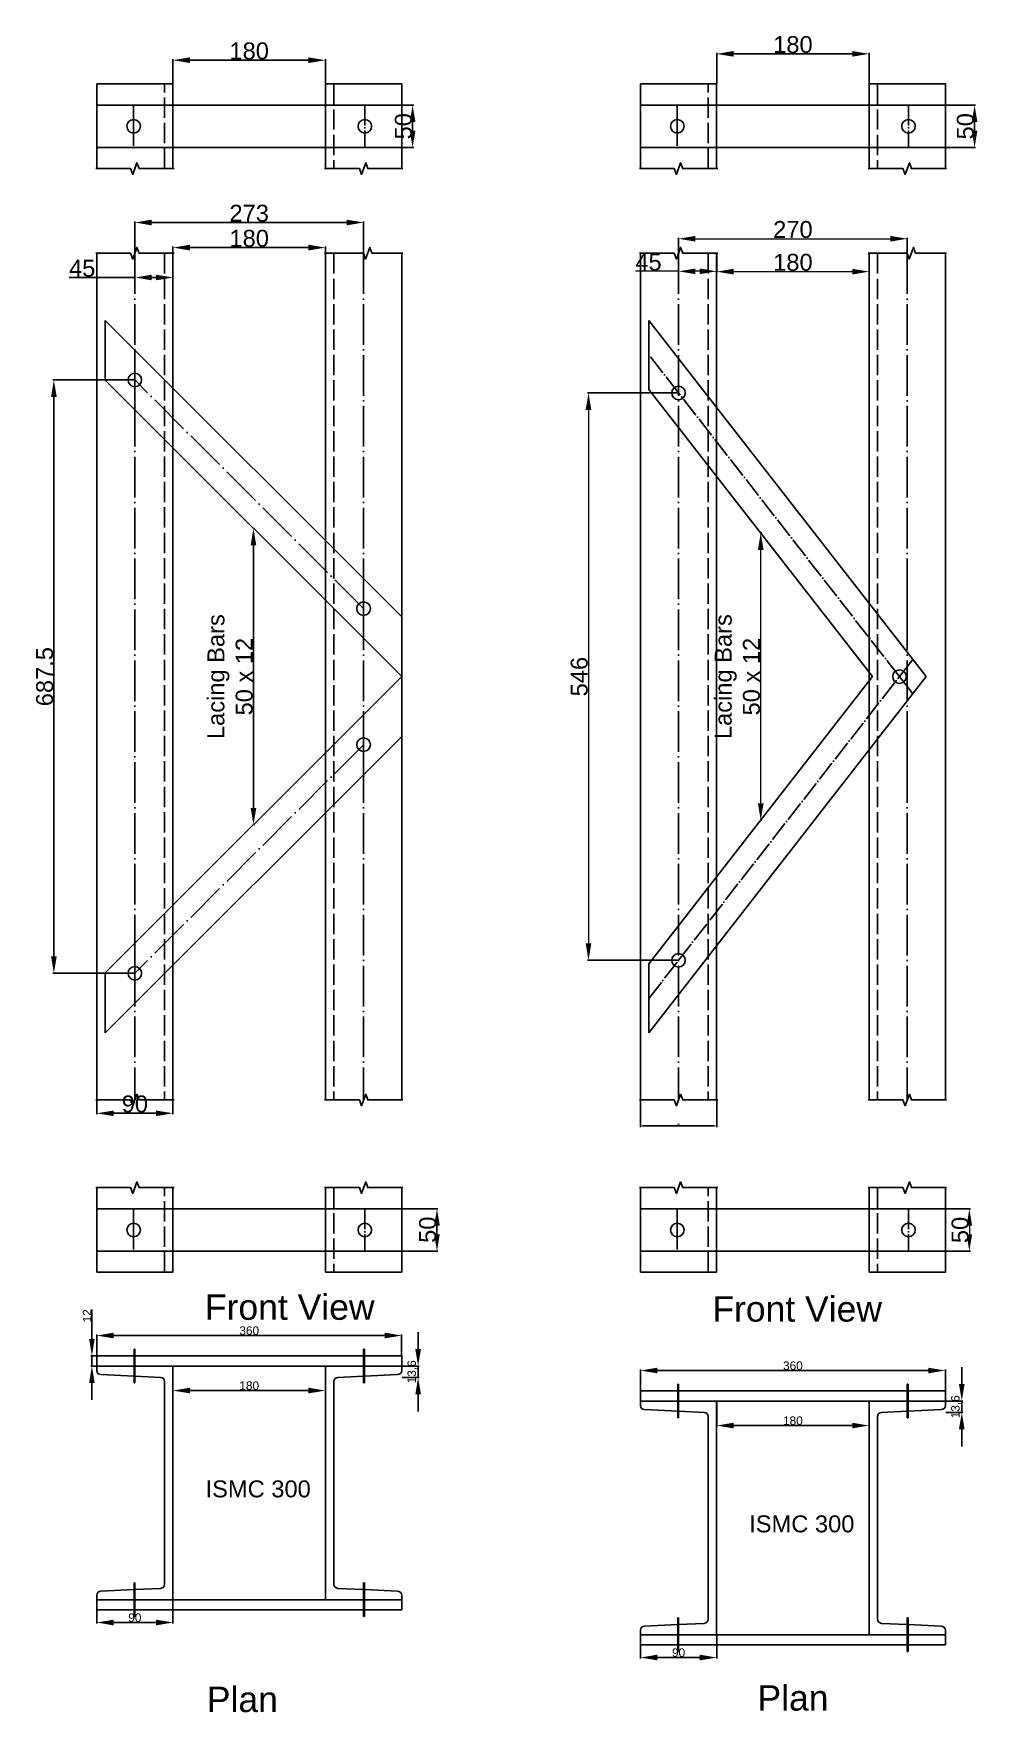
# Model space of a CAD drawing. Header units: millimetres. Extents: x 2230 to 4960, y 944 to 3354.
# Drawn here: x 2230 to 3344, y 944 to 2927 of the extents above; entities that cross this region are included whole.
import ezdxf

# ---------------------------------------------------------------- set-up
doc = ezdxf.new("R2010")
doc.units = ezdxf.units.MM
doc.linetypes.add('ACAD_ISO02W100', pattern=[15, 12, -3])
doc.linetypes.add('ACAD_ISO04W100', pattern=[30, 24, -3, 0, -3])
doc.styles.get("Standard").update_dxf_attribs({"font": 'arial.ttf'})
doc.dimstyles.new('ISO-25', dxfattribs={"dimtxt": 2.5, "dimasz": 2.5, "dimexe": 1.25, "dimexo": 0.625, "dimtad": 1, "dimtxsty": 'Standard', "dimcen": 2.5, "dimadec": 0, "dimazin": 0, "dimtfac": 1, "dimtmove": 0, "dimatfit": 3, "dimfxl": 1, "dimarcsym": 0})

# ---------------------------------------------------------------- blocks, each defined once
blk = doc.blocks.new('*D3')
at = {"color": 0, "lineweight": -2, "transparency": 16777216}
for p, q in [((2394.4, 2868.2), (2394.4, 2896.9)), ((2414.4, 2895.7), (2554.4, 2895.7)), ((2574.4, 2868.2), (2574.4, 2896.9))]:
    blk.add_line(p, q, dxfattribs=at)
at = {"color": 0, "transparency": 16777216}
for points in [[(2414.4, 2899), (2414.4, 2892.3), (2394.4, 2895.7)], [(2554.4, 2899), (2554.4, 2892.3), (2574.4, 2895.7)]]:
    blk.add_solid(points, dxfattribs=at)
at = {"layer": 'Defpoints', "color": 0, "transparency": 16777216}
for p in [(2574.4, 2895.7), (2394.4, 2867.6), (2574.4, 2867.6)]:
    blk.add_point(p, dxfattribs=at)
at = {"color": 0, "transparency": 16777216, "insert": (2484.4, 2906.5), "char_height": 20, "attachment_point": 5}
blk.add_mtext('180', dxfattribs=at)
blk = doc.blocks.new('*D4')
at = {"color": 0, "lineweight": -2, "transparency": 16777216}
for p, q in [((2665.1, 2842.6), (2678.6, 2842.6)), ((2677.3, 2812.6), (2677.3, 2822.6)), ((2665.1, 2792.6), (2678.6, 2792.6))]:
    blk.add_line(p, q, dxfattribs=at)
at = {"color": 0, "transparency": 16777216}
for points in [[(2674, 2822.6), (2680.7, 2822.6), (2677.3, 2842.6)], [(2674, 2812.6), (2680.7, 2812.6), (2677.3, 2792.6)]]:
    blk.add_solid(points, dxfattribs=at)
at = {"layer": 'Defpoints', "color": 0, "transparency": 16777216}
for p in [(2664.4, 2842.6), (2677.3, 2842.6), (2664.4, 2792.6)]:
    blk.add_point(p, dxfattribs=at)
at = {"color": 0, "transparency": 16777216, "insert": (2666.5, 2817.6), "char_height": 20, "attachment_point": 5, "rotation": 90}
blk.add_mtext('50', dxfattribs=at)
blk = doc.blocks.new('*D5')
at = {"color": 0, "lineweight": -2, "transparency": 16777216}
for p, q in [((2349.4, 2668.2), (2349.4, 2705.2)), ((2369.4, 2704), (2599.4, 2704)), ((2619.4, 2668.2), (2619.4, 2705.2))]:
    blk.add_line(p, q, dxfattribs=at)
at = {"color": 0, "transparency": 16777216}
for points in [[(2369.4, 2707.3), (2369.4, 2700.6), (2349.4, 2704)], [(2599.4, 2707.3), (2599.4, 2700.6), (2619.4, 2704)]]:
    blk.add_solid(points, dxfattribs=at)
at = {"layer": 'Defpoints', "color": 0, "transparency": 16777216}
for p in [(2619.4, 2704), (2349.4, 2667.6), (2619.4, 2667.6)]:
    blk.add_point(p, dxfattribs=at)
at = {"color": 0, "transparency": 16777216, "insert": (2484.4, 2714.8), "char_height": 20, "attachment_point": 5}
blk.add_mtext('273', dxfattribs=at)
blk = doc.blocks.new('*D6')
at = {"color": 0, "lineweight": -2, "transparency": 16777216}
for p, q in [((2394.4, 2668.2), (2394.4, 2675.6)), ((2414.4, 2674.3), (2554.4, 2674.3)), ((2574.4, 2668.2), (2574.4, 2675.6))]:
    blk.add_line(p, q, dxfattribs=at)
at = {"color": 0, "transparency": 16777216}
for points in [[(2414.4, 2677.7), (2414.4, 2671), (2394.4, 2674.3)], [(2554.4, 2677.7), (2554.4, 2671), (2574.4, 2674.3)]]:
    blk.add_solid(points, dxfattribs=at)
at = {"layer": 'Defpoints', "color": 0, "transparency": 16777216}
for p in [(2394.4, 2667.6), (2574.4, 2674.3), (2574.4, 2667.6)]:
    blk.add_point(p, dxfattribs=at)
at = {"color": 0, "transparency": 16777216, "insert": (2484.4, 2685.2), "char_height": 20, "attachment_point": 5}
blk.add_mtext('180', dxfattribs=at)
blk = doc.blocks.new('*D7')
at = {"color": 0, "lineweight": -2, "transparency": 16777216}
for p, q in [((2349.4, 2667), (2349.4, 2637.8)), ((2394.4, 2667), (2394.4, 2637.8)), ((2349.4, 2639), (2271.8, 2639)), ((2374.4, 2639), (2369.4, 2639))]:
    blk.add_line(p, q, dxfattribs=at)
at = {"color": 0, "transparency": 16777216}
for points in [[(2369.4, 2642.3), (2369.4, 2635.7), (2349.4, 2639)], [(2374.4, 2642.3), (2374.4, 2635.7), (2394.4, 2639)]]:
    blk.add_solid(points, dxfattribs=at)
at = {"layer": 'Defpoints', "color": 0, "transparency": 16777216}
for p in [(2349.4, 2667.6), (2394.4, 2667.6), (2349.4, 2639)]:
    blk.add_point(p, dxfattribs=at)
at = {"color": 0, "transparency": 16777216, "insert": (2287.2, 2649.8), "char_height": 20, "attachment_point": 5}
blk.add_mtext('45', dxfattribs=at)
blk = doc.blocks.new('*D8')
at = {"color": 0, "lineweight": -2, "transparency": 16777216}
for p, q in [((2348.8, 2518), (2252.6, 2518)), ((2253.8, 2498), (2253.8, 1837.3)), ((2348.8, 1817.3), (2252.6, 1817.3))]:
    blk.add_line(p, q, dxfattribs=at)
at = {"color": 0, "transparency": 16777216}
for points in [[(2250.5, 2498), (2257.2, 2498), (2253.8, 2518)], [(2250.5, 1837.3), (2257.2, 1837.3), (2253.8, 1817.3)]]:
    blk.add_solid(points, dxfattribs=at)
at = {"layer": 'Defpoints', "color": 0, "transparency": 16777216}
for p in [(2349.4, 2518), (2253.8, 1817.3), (2349.4, 1817.3)]:
    blk.add_point(p, dxfattribs=at)
at = {"color": 0, "transparency": 16777216, "insert": (2243, 2167.6), "char_height": 20, "attachment_point": 5, "rotation": 90}
blk.add_mtext('687.5', dxfattribs=at)
blk = doc.blocks.new('*D9')
at = {"color": 0, "lineweight": -2, "transparency": 16777216}
for p, q in [((2304.4, 1667), (2304.4, 1650.7)), ((2394.4, 1667), (2394.4, 1650.7)), ((2324.4, 1651.9), (2374.4, 1651.9))]:
    blk.add_line(p, q, dxfattribs=at)
at = {"color": 0, "transparency": 16777216}
for points in [[(2324.4, 1655.2), (2324.4, 1648.6), (2304.4, 1651.9)], [(2374.4, 1655.2), (2374.4, 1648.6), (2394.4, 1651.9)]]:
    blk.add_solid(points, dxfattribs=at)
at = {"layer": 'Defpoints', "color": 0, "transparency": 16777216}
for p in [(2304.4, 1667.6), (2394.4, 1667.6), (2394.4, 1651.9)]:
    blk.add_point(p, dxfattribs=at)
at = {"color": 0, "transparency": 16777216, "insert": (2349.4, 1662.8), "char_height": 20, "attachment_point": 5}
blk.add_mtext('90', dxfattribs=at)
blk = doc.blocks.new('*D10')
at = {"color": 0, "lineweight": -2, "transparency": 16777216}
for p, q in [((2665.1, 1539.1), (2707.3, 1539.1)), ((2706.1, 1519.1), (2706.1, 1509.1)), ((2665.1, 1489.1), (2707.3, 1489.1))]:
    blk.add_line(p, q, dxfattribs=at)
at = {"color": 0, "transparency": 16777216}
for points in [[(2702.7, 1519.1), (2709.4, 1519.1), (2706.1, 1539.1)], [(2702.7, 1509.1), (2709.4, 1509.1), (2706.1, 1489.1)]]:
    blk.add_solid(points, dxfattribs=at)
at = {"layer": 'Defpoints', "color": 0, "transparency": 16777216}
for p in [(2664.4, 1539.1), (2664.4, 1489.1), (2706.1, 1489.1)]:
    blk.add_point(p, dxfattribs=at)
at = {"color": 0, "transparency": 16777216, "insert": (2695.2, 1514.4), "char_height": 20, "attachment_point": 5, "rotation": 90}
blk.add_mtext('50', dxfattribs=at)
blk = doc.blocks.new('*D11')
at = {"color": 0, "lineweight": -2, "transparency": 16777216}
for p, q in [((2490.1, 2342.6), (2490.7, 2342.6)), ((2489.4, 2012.6), (2489.4, 2322.6)), ((2490.1, 1992.6), (2490.7, 1992.6))]:
    blk.add_line(p, q, dxfattribs=at)
at = {"color": 0, "transparency": 16777216}
for points in [[(2486.1, 2322.6), (2492.8, 2322.6), (2489.4, 2342.6)], [(2486.1, 2012.6), (2492.8, 2012.6), (2489.4, 1992.6)]]:
    blk.add_solid(points, dxfattribs=at)
at = {"layer": 'Defpoints', "color": 0, "transparency": 16777216}
for p in [(2489.4, 2342.6), (2489.4, 2342.6), (2489.4, 1992.6)]:
    blk.add_point(p, dxfattribs=at)
at = {"color": 0, "transparency": 16777216, "insert": (2461.9, 2167.6), "char_height": 20, "attachment_point": 5, "rotation": 90}
blk.add_mtext('Lacing Bars\\P50 x 12', dxfattribs=at)
blk = doc.blocks.new('*D12')
at = {"color": 0, "lineweight": -2, "transparency": 16777216}
for p, q in [((3036.3, 2868.2), (3036.3, 2904.4)), ((3056.3, 2903.1), (3196.3, 2903.1)), ((3216.3, 2868.2), (3216.3, 2904.4))]:
    blk.add_line(p, q, dxfattribs=at)
at = {"color": 0, "transparency": 16777216}
for points in [[(3056.3, 2906.5), (3056.3, 2899.8), (3036.3, 2903.1)], [(3196.3, 2906.5), (3196.3, 2899.8), (3216.3, 2903.1)]]:
    blk.add_solid(points, dxfattribs=at)
at = {"layer": 'Defpoints', "color": 0, "transparency": 16777216}
for p in [(3216.3, 2903.1), (3036.3, 2867.6), (3216.3, 2867.6)]:
    blk.add_point(p, dxfattribs=at)
at = {"color": 0, "transparency": 16777216, "insert": (3126.3, 2914), "char_height": 20, "attachment_point": 5}
blk.add_mtext('180', dxfattribs=at)
blk = doc.blocks.new('*D13')
at = {"color": 0, "lineweight": -2, "transparency": 16777216}
for p, q in [((2991.3, 2668.2), (2991.3, 2686)), ((3261.3, 2668.2), (3261.3, 2686))]:
    blk.add_line(p, q, dxfattribs=at)
at = {"color": 0, "lineweight": 5, "transparency": 16777216}
blk.add_line((3011.3, 2684.8), (3241.3, 2684.8), dxfattribs=at)
at = {"color": 0, "transparency": 16777216}
for points in [[(3011.3, 2688.1), (3011.3, 2681.4), (2991.3, 2684.8)], [(3241.3, 2688.1), (3241.3, 2681.4), (3261.3, 2684.8)]]:
    blk.add_solid(points, dxfattribs=at)
at = {"layer": 'Defpoints', "color": 0, "transparency": 16777216}
for p in [(3261.3, 2684.8), (2991.3, 2667.6), (3261.3, 2667.6)]:
    blk.add_point(p, dxfattribs=at)
at = {"color": 0, "transparency": 16777216, "insert": (3126.3, 2695.6), "char_height": 20, "attachment_point": 5}
blk.add_mtext('270', dxfattribs=at)
blk = doc.blocks.new('*D14')
at = {"color": 0, "lineweight": -2, "transparency": 16777216}
for p, q in [((2991.3, 2667), (2991.3, 2645)), ((3036.3, 2667), (3036.3, 2645))]:
    blk.add_line(p, q, dxfattribs=at)
at = {"color": 0, "lineweight": 5, "transparency": 16777216}
for p, q in [((2991.3, 2646.3), (2940.4, 2646.3)), ((3016.3, 2646.3), (3011.3, 2646.3))]:
    blk.add_line(p, q, dxfattribs=at)
at = {"color": 0, "transparency": 16777216}
for points in [[(3011.3, 2649.6), (3011.3, 2643), (2991.3, 2646.3)], [(3016.3, 2649.6), (3016.3, 2643), (3036.3, 2646.3)]]:
    blk.add_solid(points, dxfattribs=at)
at = {"layer": 'Defpoints', "color": 0, "transparency": 16777216}
for p in [(2991.3, 2667.6), (3036.3, 2667.6), (3036.3, 2646.3)]:
    blk.add_point(p, dxfattribs=at)
at = {"color": 0, "transparency": 16777216, "insert": (2955.8, 2657.1), "char_height": 20, "attachment_point": 5}
blk.add_mtext('45', dxfattribs=at)
blk = doc.blocks.new('*D15')
at = {"color": 0, "lineweight": -2, "transparency": 16777216}
for p, q in [((2990.6, 2502.7), (2883.7, 2502.7)), ((2990.6, 1832.6), (2883.7, 1832.6))]:
    blk.add_line(p, q, dxfattribs=at)
at = {"color": 0, "lineweight": 5, "transparency": 16777216}
blk.add_line((2885, 2482.7), (2885, 1852.6), dxfattribs=at)
at = {"color": 0, "transparency": 16777216}
for points in [[(2881.6, 2482.7), (2888.3, 2482.7), (2885, 2502.7)], [(2881.6, 1852.6), (2888.3, 1852.6), (2885, 1832.6)]]:
    blk.add_solid(points, dxfattribs=at)
at = {"layer": 'Defpoints', "color": 0, "transparency": 16777216}
for p in [(2991.3, 2502.7), (2885, 1832.6), (2991.3, 1832.6)]:
    blk.add_point(p, dxfattribs=at)
at = {"color": 0, "transparency": 16777216, "insert": (2874.1, 2167.6), "char_height": 20, "attachment_point": 5, "rotation": 90}
blk.add_mtext('546', dxfattribs=at)
blk = doc.blocks.new('*D16')
at = {"color": 0, "lineweight": -2, "transparency": 16777216}
for p, q in [((3089, 2337.3), (3089.6, 2337.3)), ((3089, 1998), (3089.6, 1998))]:
    blk.add_line(p, q, dxfattribs=at)
at = {"color": 0, "lineweight": 5, "transparency": 16777216}
blk.add_line((3088.3, 2018), (3088.3, 2317.3), dxfattribs=at)
at = {"color": 0, "transparency": 16777216}
for points in [[(3085, 2317.3), (3091.7, 2317.3), (3088.3, 2337.3)], [(3085, 2018), (3091.7, 2018), (3088.3, 1998)]]:
    blk.add_solid(points, dxfattribs=at)
at = {"layer": 'Defpoints', "color": 0, "transparency": 16777216}
for p in [(3088.3, 2337.3), (3088.3, 2337.3), (3088.3, 1998)]:
    blk.add_point(p, dxfattribs=at)
at = {"color": 0, "transparency": 16777216, "insert": (3060.8, 2167.6), "char_height": 20, "attachment_point": 5, "rotation": 90}
blk.add_mtext('Lacing Bars \\P50 x 12', dxfattribs=at)
blk = doc.blocks.new('*D17')
at = {"color": 0, "lineweight": -2, "transparency": 16777216}
for p, q in [((3036.3, 2667), (3036.3, 2644.7)), ((3216.3, 2667), (3216.3, 2644.7))]:
    blk.add_line(p, q, dxfattribs=at)
at = {"color": 0, "lineweight": 5, "transparency": 16777216}
blk.add_line((3056.3, 2645.9), (3196.3, 2645.9), dxfattribs=at)
at = {"color": 0, "transparency": 16777216}
for points in [[(3056.3, 2649.3), (3056.3, 2642.6), (3036.3, 2645.9)], [(3196.3, 2649.3), (3196.3, 2642.6), (3216.3, 2645.9)]]:
    blk.add_solid(points, dxfattribs=at)
at = {"layer": 'Defpoints', "color": 0, "transparency": 16777216}
for p in [(3036.3, 2667.6), (3216.3, 2667.6), (3216.3, 2645.9)]:
    blk.add_point(p, dxfattribs=at)
at = {"color": 0, "transparency": 16777216, "insert": (3126.3, 2656.8), "char_height": 20, "attachment_point": 5}
blk.add_mtext('180', dxfattribs=at)
blk = doc.blocks.new('*D18')
at = {"color": 0, "lineweight": -2, "transparency": 16777216}
for p, q in [((3306.9, 2842.6), (3342, 2842.6)), ((3340.8, 2822.6), (3340.8, 2812.6)), ((3306.9, 2792.6), (3342, 2792.6))]:
    blk.add_line(p, q, dxfattribs=at)
at = {"color": 0, "transparency": 16777216}
for points in [[(3337.5, 2822.6), (3344.1, 2822.6), (3340.8, 2842.6)], [(3337.5, 2812.6), (3344.1, 2812.6), (3340.8, 2792.6)]]:
    blk.add_solid(points, dxfattribs=at)
at = {"layer": 'Defpoints', "color": 0, "transparency": 16777216}
for p in [(3306.3, 2842.6), (3306.3, 2792.6), (3340.8, 2792.6)]:
    blk.add_point(p, dxfattribs=at)
at = {"color": 0, "transparency": 16777216, "insert": (3330, 2817.6), "char_height": 20, "attachment_point": 5, "rotation": 90}
blk.add_mtext('50', dxfattribs=at)
blk = doc.blocks.new('*D19')
at = {"color": 0, "lineweight": -2, "transparency": 16777216}
for p, q in [((3306.9, 1539.1), (3335.8, 1539.1)), ((3306.9, 1489.1), (3335.8, 1489.1))]:
    blk.add_line(p, q, dxfattribs=at)
at = {"color": 0, "lineweight": 5, "transparency": 16777216}
blk.add_line((3334.6, 1519.1), (3334.6, 1509.1), dxfattribs=at)
at = {"color": 0, "transparency": 16777216}
for points in [[(3331.3, 1519.1), (3337.9, 1519.1), (3334.6, 1539.1)], [(3331.3, 1509.1), (3337.9, 1509.1), (3334.6, 1489.1)]]:
    blk.add_solid(points, dxfattribs=at)
at = {"layer": 'Defpoints', "color": 0, "transparency": 16777216}
for p in [(3306.3, 1539.1), (3306.3, 1489.1), (3334.6, 1489.1)]:
    blk.add_point(p, dxfattribs=at)
at = {"color": 0, "transparency": 16777216, "insert": (3323.8, 1514.1), "char_height": 20, "attachment_point": 5, "rotation": 90}
blk.add_mtext('50', dxfattribs=at)
blk = doc.blocks.new('*D20')
at = {"color": 0, "lineweight": -2, "transparency": 16777216}
for p, q in [((2946.3, 1667), (2946.3, 1635.7)), ((3036.3, 1667), (3036.3, 1635.7)), ((2948.8, 1637), (3033.8, 1637))]:
    blk.add_line(p, q, dxfattribs=at)
at = {"color": 0, "transparency": 16777216}
for points in [[(2948.8, 1637.4), (2948.8, 1636.5), (2946.3, 1637)], [(3033.8, 1637.4), (3033.8, 1636.5), (3036.3, 1637)]]:
    blk.add_solid(points, dxfattribs=at)
at = {"layer": 'Defpoints', "color": 0, "transparency": 16777216}
for p in [(2946.3, 1667.6), (3036.3, 1667.6), (3036.3, 1637)]:
    blk.add_point(p, dxfattribs=at)
at = {"color": 0, "transparency": 16777216, "insert": (2991.3, 1638.9), "char_height": 2.5, "attachment_point": 5}
blk.add_mtext('90', dxfattribs=at)
blk = doc.blocks.new('*D27')
at = {"color": 0, "lineweight": -2, "transparency": 16777216}
for p, q in [((2304.4, 1366), (2304.4, 1390.7)), ((2324.4, 1389.4), (2644.4, 1389.4)), ((2664.4, 1366), (2664.4, 1390.7))]:
    blk.add_line(p, q, dxfattribs=at)
at = {"color": 0, "transparency": 16777216}
for points in [[(2324.4, 1392.8), (2324.4, 1386.1), (2304.4, 1389.4)], [(2644.4, 1392.8), (2644.4, 1386.1), (2664.4, 1389.4)]]:
    blk.add_solid(points, dxfattribs=at)
at = {"layer": 'Defpoints', "color": 0, "transparency": 16777216}
for p in [(2664.4, 1389.4), (2304.4, 1365.4), (2664.4, 1365.4)]:
    blk.add_point(p, dxfattribs=at)
at = {"color": 0, "transparency": 16777216, "insert": (2484.4, 1395.2), "char_height": 10, "attachment_point": 5}
blk.add_mtext('360', dxfattribs=at)
blk = doc.blocks.new('*D28')
at = {"color": 0, "lineweight": -2, "transparency": 16777216}
for p, q in [((2298.7, 1385.4), (2298.7, 1420)), ((2303.8, 1365.4), (2297.4, 1365.4)), ((2303.8, 1353.4), (2297.4, 1353.4)), ((2298.7, 1353.4), (2298.7, 1365.4)), ((2298.7, 1333.4), (2298.7, 1313.4))]:
    blk.add_line(p, q, dxfattribs=at)
at = {"color": 0, "transparency": 16777216}
for points in [[(2295.4, 1385.4), (2302, 1385.4), (2298.7, 1365.4)], [(2295.4, 1333.4), (2302, 1333.4), (2298.7, 1353.4)]]:
    blk.add_solid(points, dxfattribs=at)
at = {"layer": 'Defpoints', "color": 0, "transparency": 16777216}
for p in [(2298.7, 1365.4), (2304.4, 1365.4), (2304.4, 1353.4)]:
    blk.add_point(p, dxfattribs=at)
at = {"color": 0, "transparency": 16777216, "insert": (2293, 1412.7), "char_height": 10, "attachment_point": 5, "rotation": 90}
blk.add_mtext('12', dxfattribs=at)
blk = doc.blocks.new('*D29')
at = {"color": 0, "lineweight": -2, "transparency": 16777216}
for p, q in [((2683.8, 1373.4), (2683.8, 1393.4)), ((2665.1, 1353.4), (2685.1, 1353.4)), ((2683.8, 1353.4), (2683.8, 1339.8)), ((2665.1, 1339.8), (2685.1, 1339.8)), ((2683.8, 1319.8), (2683.8, 1299.8))]:
    blk.add_line(p, q, dxfattribs=at)
at = {"color": 0, "transparency": 16777216}
for points in [[(2680.5, 1373.4), (2687.2, 1373.4), (2683.8, 1353.4)], [(2680.5, 1319.8), (2687.2, 1319.8), (2683.8, 1339.8)]]:
    blk.add_solid(points, dxfattribs=at)
at = {"layer": 'Defpoints', "color": 0, "transparency": 16777216}
for p in [(2664.4, 1353.4), (2664.4, 1339.8), (2683.8, 1339.8)]:
    blk.add_point(p, dxfattribs=at)
at = {"color": 0, "transparency": 16777216, "insert": (2677.2, 1346.6), "char_height": 10, "attachment_point": 5, "rotation": 90}
blk.add_mtext('13,6', dxfattribs=at)
blk = doc.blocks.new('*D30')
at = {"color": 0, "lineweight": -2, "transparency": 16777216}
for p, q in [((2304.4, 1076.8), (2304.4, 1049.2)), ((2394.4, 1076.8), (2394.4, 1049.2)), ((2324.4, 1050.5), (2374.4, 1050.5))]:
    blk.add_line(p, q, dxfattribs=at)
at = {"color": 0, "transparency": 16777216}
for points in [[(2324.4, 1053.8), (2324.4, 1047.1), (2304.4, 1050.5)], [(2374.4, 1053.8), (2374.4, 1047.1), (2394.4, 1050.5)]]:
    blk.add_solid(points, dxfattribs=at)
at = {"layer": 'Defpoints', "color": 0, "transparency": 16777216}
for p in [(2304.4, 1077.4), (2394.4, 1077.4), (2394.4, 1050.5)]:
    blk.add_point(p, dxfattribs=at)
at = {"color": 0, "transparency": 16777216, "insert": (2349.4, 1056.2), "char_height": 10, "attachment_point": 5}
blk.add_mtext('90', dxfattribs=at)
blk = doc.blocks.new('*D31')
at = {"color": 0, "lineweight": -2, "transparency": 16777216}
for p, q in [((2394.4, 1352.8), (2394.4, 1323.2)), ((2574.4, 1352.8), (2574.4, 1323.2)), ((2414.4, 1324.4), (2554.4, 1324.4))]:
    blk.add_line(p, q, dxfattribs=at)
at = {"color": 0, "transparency": 16777216}
for points in [[(2414.4, 1327.8), (2414.4, 1321.1), (2394.4, 1324.4)], [(2554.4, 1327.8), (2554.4, 1321.1), (2574.4, 1324.4)]]:
    blk.add_solid(points, dxfattribs=at)
at = {"layer": 'Defpoints', "color": 0, "transparency": 16777216}
for p in [(2394.4, 1353.4), (2574.4, 1353.4), (2574.4, 1324.4)]:
    blk.add_point(p, dxfattribs=at)
at = {"color": 0, "transparency": 16777216, "insert": (2484.4, 1330.2), "char_height": 10, "attachment_point": 5}
blk.add_mtext('180', dxfattribs=at)
blk = doc.blocks.new('*D33')
at = {"color": 0, "lineweight": -2, "transparency": 16777216}
for p, q in [((2946.3, 1324.7), (2946.3, 1349.3)), ((3306.3, 1324.7), (3306.3, 1349.3)), ((2966.3, 1348.1), (3286.3, 1348.1))]:
    blk.add_line(p, q, dxfattribs=at)
at = {"color": 0, "transparency": 16777216}
for points in [[(2966.3, 1351.4), (2966.3, 1344.8), (2946.3, 1348.1)], [(3286.3, 1351.4), (3286.3, 1344.8), (3306.3, 1348.1)]]:
    blk.add_solid(points, dxfattribs=at)
at = {"layer": 'Defpoints', "color": 0, "transparency": 16777216}
for p in [(3306.3, 1348.1), (2946.3, 1324.1), (3306.3, 1324.1)]:
    blk.add_point(p, dxfattribs=at)
at = {"color": 0, "transparency": 16777216, "insert": (3126.3, 1353.8), "char_height": 10, "attachment_point": 5}
blk.add_mtext('360', dxfattribs=at)
blk = doc.blocks.new('*D32')
at = {"color": 0, "lineweight": -2, "transparency": 16777216}
for p, q in [((3325.7, 1332.1), (3325.7, 1352.1)), ((3306.9, 1312.1), (3326.9, 1312.1)), ((3325.7, 1312.1), (3325.7, 1298.5)), ((3306.9, 1298.5), (3326.9, 1298.5)), ((3325.7, 1278.5), (3325.7, 1258.5))]:
    blk.add_line(p, q, dxfattribs=at)
at = {"color": 0, "transparency": 16777216}
for points in [[(3322.3, 1332.1), (3329, 1332.1), (3325.7, 1312.1)], [(3322.3, 1278.5), (3329, 1278.5), (3325.7, 1298.5)]]:
    blk.add_solid(points, dxfattribs=at)
at = {"layer": 'Defpoints', "color": 0, "transparency": 16777216}
for p in [(3306.3, 1312.1), (3306.3, 1298.5), (3325.7, 1298.5)]:
    blk.add_point(p, dxfattribs=at)
at = {"color": 0, "transparency": 16777216, "insert": (3319, 1305.3), "char_height": 10, "attachment_point": 5, "rotation": 90}
blk.add_mtext('13,6', dxfattribs=at)
blk = doc.blocks.new('*D34')
at = {"color": 0, "lineweight": -2, "transparency": 16777216}
for p, q in [((2946.3, 1035.5), (2946.3, 1007.9)), ((3036.3, 1035.5), (3036.3, 1007.9)), ((2966.3, 1009.1), (3016.3, 1009.1))]:
    blk.add_line(p, q, dxfattribs=at)
at = {"color": 0, "transparency": 16777216}
for points in [[(2966.3, 1012.5), (2966.3, 1005.8), (2946.3, 1009.1)], [(3016.3, 1012.5), (3016.3, 1005.8), (3036.3, 1009.1)]]:
    blk.add_solid(points, dxfattribs=at)
at = {"layer": 'Defpoints', "color": 0, "transparency": 16777216}
for p in [(2946.3, 1036.1), (3036.3, 1036.1), (3036.3, 1009.1)]:
    blk.add_point(p, dxfattribs=at)
at = {"color": 0, "transparency": 16777216, "insert": (2991.3, 1014.9), "char_height": 10, "attachment_point": 5}
blk.add_mtext('90', dxfattribs=at)
blk = doc.blocks.new('*D35')
at = {"color": 0, "lineweight": -2, "transparency": 16777216}
for p, q in [((3036.3, 1311.5), (3036.3, 1281.9)), ((3216.3, 1311.5), (3216.3, 1281.9)), ((3056.3, 1283.1), (3196.3, 1283.1))]:
    blk.add_line(p, q, dxfattribs=at)
at = {"color": 0, "transparency": 16777216}
for points in [[(3056.3, 1286.4), (3056.3, 1279.8), (3036.3, 1283.1)], [(3196.3, 1286.4), (3196.3, 1279.8), (3216.3, 1283.1)]]:
    blk.add_solid(points, dxfattribs=at)
at = {"layer": 'Defpoints', "color": 0, "transparency": 16777216}
for p in [(3036.3, 1312.1), (3216.3, 1312.1), (3216.3, 1283.1)]:
    blk.add_point(p, dxfattribs=at)
at = {"color": 0, "transparency": 16777216, "insert": (3126.3, 1288.8), "char_height": 10, "attachment_point": 5}
blk.add_mtext('180', dxfattribs=at)

msp = doc.modelspace()

# ---------------------------------------------------------------- hatches: boundary and pattern name
h = msp.add_hatch(color=256)
h.dxf.hatch_style = 1
h.paths.add_polyline_path([(2349.434, 1097.42), (2348.434, 1097.42), (2348.434, 1057.42), (2349.434, 1057.42)])
h.paths.add_polyline_path([(2620.434, 1097.42), (2619.434, 1097.42), (2619.434, 1057.42), (2620.434, 1057.42)])
h.paths.add_polyline_path([(2620.434, 1373.42), (2619.434, 1373.42), (2619.434, 1333.42), (2620.434, 1333.42)])
h.paths.add_polyline_path([(2349.434, 1373.42), (2348.434, 1373.42), (2348.434, 1333.42), (2349.434, 1333.42)])
h = msp.add_hatch(color=256)
h.dxf.hatch_style = 1
h.paths.add_polyline_path([(2991.265, 1056.092), (2990.265, 1056.092), (2990.265, 1016.092), (2991.265, 1016.092)])
h.paths.add_polyline_path([(3262.265, 1056.092), (3261.265, 1056.092), (3261.265, 1016.092), (3262.265, 1016.092)])
h.paths.add_polyline_path([(3262.265, 1332.092), (3261.265, 1332.092), (3261.265, 1292.092), (3262.265, 1292.092)])
h.paths.add_polyline_path([(2991.265, 1332.092), (2990.265, 1332.092), (2990.265, 1292.092), (2991.265, 1292.092)])

# ---------------------------------------------------------------- linework, layer by layer
for p, q in [((2304.434, 2867.609), (2304.434, 2767.609)), ((2394.434, 2867.609), (2304.434, 2867.609)), ((2394.434, 2767.609), (2394.434, 2867.609)), ((2574.434, 2867.609), (2574.434, 2767.609)), ((2664.434, 2867.609), (2574.434, 2867.609)), ((2664.434, 2767.609), (2664.434, 2867.609)), ((2946.265, 2867.609), (2946.265, 2767.609)), ((3036.265, 2867.609), (2946.265, 2867.609)), ((3036.265, 2767.609), (3036.265, 2867.609)), ((3216.265, 2867.609), (3216.265, 2767.609)), ((3306.265, 2867.609), (3216.265, 2867.609)), ((3306.265, 2767.609), (3306.265, 2867.609)), ((2304.434, 2842.609), (2664.434, 2842.609)), ((2946.265, 2842.609), (3306.265, 2842.609)), ((2304.434, 2792.609), (2664.434, 2792.609)), ((2946.265, 2792.609), (3306.265, 2792.609)), ((2304.434, 2667.609), (2304.434, 1667.609)), ((2394.434, 2667.609), (2394.434, 1667.609)), ((2574.434, 2667.609), (2574.434, 1667.609)), ((2664.434, 2667.609), (2664.434, 1667.609)), ((2946.265, 2667.609), (2946.265, 1667.609)), ((3036.265, 2667.609), (3036.265, 1667.609)), ((3216.265, 2667.609), (3216.265, 1667.609)), ((3306.265, 2667.609), (3306.265, 1667.609)), ((2304.434, 2598.319), (2304.434, 2527.609)), ((2664.434, 2238.319), (2314.434, 2588.319)), ((2314.434, 2588.319), (2314.434, 2517.609)), ((2956.265, 2588.319), (2956.265, 2506.922)), ((3283.765, 2167.609), (2956.265, 2588.319)), ((2349.434, 2553.319), (2349.434, 2482.609)), ((2664.434, 2167.609), (2314.434, 2517.609)), ((3220.402, 2167.609), (2956.265, 2506.922)), ((2619.434, 2212.609), (2619.434, 2283.319)), ((3261.265, 2212.609), (3261.265, 2283.319)), ((2664.434, 2238.319), (2664.434, 2096.898)), ((3306.265, 2238.319), (3306.265, 2096.898)), ((3252.084, 2167.609), (3267.924, 2187.958)), ((2664.434, 2167.609), (2314.434, 1817.609)), ((3283.765, 2167.609), (2956.265, 1746.898)), ((3220.402, 2167.609), (2956.265, 1828.296)), ((3252.084, 2167.609), (3267.924, 2147.259)), ((2619.434, 2122.609), (2619.434, 2051.898)), ((3261.265, 2122.609), (3261.265, 2051.898)), ((2664.434, 2096.898), (2314.434, 1746.898)), ((2349.434, 1852.609), (2349.434, 1781.898)), ((2956.265, 1828.296), (2956.265, 1746.898)), ((2304.434, 1807.609), (2304.434, 1736.898)), ((2314.434, 1817.609), (2314.434, 1746.898)), ((2946.265, 1807.609), (2946.265, 1736.898)), ((2304.434, 1564.075), (2304.434, 1464.075)), ((2394.434, 1464.075), (2394.434, 1564.075)), ((2574.434, 1564.075), (2574.434, 1464.075)), ((2664.434, 1464.075), (2664.434, 1564.075)), ((2946.265, 1564.075), (2946.265, 1464.075)), ((3036.265, 1464.075), (3036.265, 1564.075)), ((3216.265, 1564.075), (3216.265, 1464.075)), ((3306.265, 1464.075), (3306.265, 1564.075)), ((2304.434, 1539.075), (2664.434, 1539.075)), ((2946.265, 1539.075), (3306.265, 1539.075)), ((2304.434, 1489.075), (2664.434, 1489.075)), ((2946.265, 1489.075), (3306.265, 1489.075)), ((2304.434, 1464.075), (2394.434, 1464.075)), ((2574.434, 1464.075), (2664.434, 1464.075)), ((2946.265, 1464.075), (3036.265, 1464.075)), ((3216.265, 1464.075), (3306.265, 1464.075)), ((2348.434, 1373.42), (2348.434, 1333.42)), ((2348.434, 1373.42), (2349.434, 1373.42)), ((2349.434, 1373.42), (2349.434, 1333.42)), ((2619.434, 1373.42), (2619.434, 1333.42)), ((2619.434, 1373.42), (2620.434, 1373.42)), ((2620.434, 1373.42), (2620.434, 1333.42)), ((2304.434, 1365.42), (2348.434, 1365.42)), ((2304.434, 1365.42), (2304.434, 1353.42)), ((2304.434, 1353.42), (2348.434, 1353.42)), ((2304.434, 1353.42), (2304.434, 1348.2)), ((2349.434, 1365.42), (2619.434, 1365.42)), ((2349.434, 1353.42), (2619.434, 1353.42)), ((2394.434, 1353.42), (2394.434, 1077.42)), ((2574.434, 1353.42), (2574.434, 1077.42)), ((2620.434, 1365.42), (2664.434, 1365.42)), ((2620.434, 1353.42), (2664.434, 1353.42)), ((2664.434, 1365.42), (2664.434, 1353.42)), ((2664.434, 1353.42), (2664.434, 1348.2)), ((2309.209, 1343.205), (2348.434, 1341.44)), ((2348.434, 1333.42), (2349.434, 1333.42)), ((2349.434, 1341.395), (2379.659, 1340.035)), ((2384.434, 1335.04), (2384.434, 1095.8)), ((2584.434, 1335.04), (2584.434, 1095.8)), ((2619.434, 1341.395), (2589.209, 1340.035)), ((2619.434, 1333.42), (2620.434, 1333.42)), ((2659.659, 1343.205), (2620.434, 1341.44)), ((2990.265, 1332.092), (2990.265, 1292.092)), ((2990.265, 1332.092), (2991.265, 1332.092)), ((2991.265, 1332.092), (2991.265, 1292.092)), ((3261.265, 1332.092), (3261.265, 1292.092)), ((3261.265, 1332.092), (3262.265, 1332.092)), ((3262.265, 1332.092), (3262.265, 1292.092)), ((2946.265, 1324.092), (2990.265, 1324.092)), ((2946.265, 1324.092), (2946.265, 1312.092)), ((2946.265, 1312.092), (2990.265, 1312.092)), ((2946.265, 1312.092), (2946.265, 1306.872)), ((2991.265, 1324.092), (3261.265, 1324.092)), ((2991.265, 1312.092), (3261.265, 1312.092)), ((3036.265, 1312.092), (3036.265, 1036.092)), ((3216.265, 1312.092), (3216.265, 1036.092)), ((3262.265, 1324.092), (3306.265, 1324.092)), ((3262.265, 1312.092), (3306.265, 1312.092)), ((3306.265, 1324.092), (3306.265, 1312.092)), ((3306.265, 1312.092), (3306.265, 1306.872)), ((2951.041, 1301.877), (2990.265, 1300.112)), ((2990.265, 1292.092), (2991.265, 1292.092)), ((2991.265, 1300.067), (3021.49, 1298.707)), ((3026.265, 1293.712), (3026.265, 1054.472)), ((3226.265, 1293.712), (3226.265, 1054.472)), ((3261.265, 1300.067), (3231.041, 1298.707)), ((3261.265, 1292.092), (3262.265, 1292.092)), ((3301.49, 1301.877), (3262.265, 1300.112)), ((2348.434, 1097.42), (2348.434, 1057.42)), ((2348.434, 1097.42), (2349.434, 1097.42)), ((2349.434, 1097.42), (2349.434, 1057.42)), ((2379.659, 1090.805), (2349.434, 1089.445)), ((2589.209, 1090.805), (2619.434, 1089.445)), ((2619.434, 1097.42), (2619.434, 1057.42)), ((2619.434, 1097.42), (2620.434, 1097.42)), ((2620.434, 1097.42), (2620.434, 1057.42)), ((2304.434, 1077.42), (2304.434, 1082.64)), ((2304.434, 1077.42), (2348.434, 1077.42)), ((2304.434, 1077.42), (2304.434, 1065.42)), ((2348.434, 1089.4), (2309.209, 1087.635)), ((2349.434, 1077.42), (2619.434, 1077.42)), ((2574.434, 1077.42), (2619.434, 1077.42)), ((2620.434, 1089.4), (2659.659, 1087.635)), ((2620.434, 1077.42), (2664.434, 1077.42)), ((2620.434, 1077.42), (2664.434, 1077.42)), ((2664.434, 1077.42), (2664.434, 1082.64)), ((2664.434, 1077.42), (2664.434, 1065.42)), ((2304.434, 1065.42), (2348.434, 1065.42)), ((2348.434, 1057.42), (2349.434, 1057.42)), ((2349.434, 1065.42), (2619.434, 1065.42)), ((2619.434, 1057.42), (2620.434, 1057.42)), ((2620.434, 1065.42), (2664.434, 1065.42)), ((2990.265, 1056.092), (2990.265, 1016.092)), ((2990.265, 1056.092), (2991.265, 1056.092)), ((2991.265, 1056.092), (2991.265, 1016.092)), ((3261.265, 1056.092), (3261.265, 1016.092)), ((3261.265, 1056.092), (3262.265, 1056.092)), ((3262.265, 1056.092), (3262.265, 1016.092)), ((2946.265, 1036.092), (2946.265, 1041.312)), ((2946.265, 1036.092), (2990.265, 1036.092)), ((2946.265, 1036.092), (2946.265, 1024.092)), ((2990.265, 1048.072), (2951.041, 1046.307)), ((3021.49, 1049.477), (2991.265, 1048.117)), ((2991.265, 1036.092), (3261.265, 1036.092)), ((3216.265, 1036.092), (3261.265, 1036.092)), ((3231.041, 1049.477), (3261.265, 1048.117)), ((3262.265, 1048.072), (3301.49, 1046.307)), ((3262.265, 1036.092), (3306.265, 1036.092)), ((3262.265, 1036.092), (3306.265, 1036.092)), ((3306.265, 1036.092), (3306.265, 1041.312)), ((3306.265, 1036.092), (3306.265, 1024.092)), ((2946.265, 1024.092), (2990.265, 1024.092)), ((2990.265, 1016.092), (2991.265, 1016.092)), ((2991.265, 1024.092), (3261.265, 1024.092)), ((3261.265, 1016.092), (3262.265, 1016.092)), ((3262.265, 1024.092), (3306.265, 1024.092))]:
    msp.add_line(p, q)
at = {"linetype": 'ACAD_ISO02W100', "ltscale": 2}
for p, q in [((2384.434, 2767.609), (2384.434, 2867.609)), ((2584.434, 2867.609), (2584.434, 2767.609)), ((3026.265, 2767.609), (3026.265, 2867.609)), ((3226.265, 2867.609), (3226.265, 2767.609)), ((2384.434, 2667.609), (2384.434, 1667.609)), ((2584.434, 2667.609), (2584.434, 1667.609)), ((3026.265, 2667.609), (3026.265, 1667.609)), ((3226.265, 2667.609), (3226.265, 1667.609)), ((2384.434, 1464.075), (2384.434, 1564.075)), ((2584.434, 1564.075), (2584.434, 1464.075)), ((3026.265, 1464.075), (3026.265, 1564.075)), ((3226.265, 1564.075), (3226.265, 1464.075))]:
    msp.add_line(p, q, dxfattribs=at)
at = {"linetype": 'ACAD_ISO04W100', "ltscale": 2}
for p, q in [((2347.934, 2842.609), (2347.934, 2792.609)), ((2989.765, 2842.609), (2989.765, 2792.609)), ((2349.434, 2667.609), (2349.434, 1667.609)), ((2619.434, 2667.609), (2619.434, 1667.609)), ((2991.265, 2667.609), (2991.265, 1667.609)), ((3261.265, 2667.609), (3261.265, 1667.609)), ((2619.434, 2247.964), (2349.434, 2517.964)), ((2619.434, 2087.253), (2349.434, 1817.253)), ((2347.934, 1539.075), (2347.934, 1489.075)), ((2989.765, 1539.075), (2989.765, 1489.075))]:
    msp.add_line(p, q, dxfattribs=at)
at = {"linetype": 'ACAD_ISO04W100'}
for p, q in [((2620.934, 2842.609), (2620.934, 2792.609)), ((3262.765, 2842.609), (3262.765, 2792.609)), ((2620.934, 1539.075), (2620.934, 1489.075)), ((3262.765, 1539.075), (3262.765, 1489.075))]:
    msp.add_line(p, q, dxfattribs=at)
at = {"linetype": 'Continuous'}
for points in [[(2303.184, 2767.609), (2344.434, 2767.609), (2346.934, 2760.74), (2351.934, 2774.477), (2354.434, 2767.609), (2395.684, 2767.609)], [(2573.184, 2767.609), (2614.434, 2767.609), (2616.934, 2760.74), (2621.934, 2774.477), (2624.434, 2767.609), (2665.684, 2767.609)], [(2945.015, 2767.609), (2986.265, 2767.609), (2988.765, 2760.74), (2993.765, 2774.477), (2996.265, 2767.609), (3037.515, 2767.609)], [(3215.015, 2767.609), (3256.265, 2767.609), (3258.765, 2760.74), (3263.765, 2774.477), (3266.265, 2767.609), (3307.515, 2767.609)], [(2303.184, 2667.609), (2344.434, 2667.609), (2346.934, 2660.74), (2351.934, 2674.477), (2354.434, 2667.609), (2395.684, 2667.609)], [(2573.184, 2667.609), (2619.354, 2667.609), (2621.854, 2660.74), (2626.854, 2674.477), (2629.354, 2667.609), (2665.684, 2667.609)], [(2945.015, 2667.609), (2986.265, 2667.609), (2988.765, 2660.74), (2993.765, 2674.477), (2996.265, 2667.609), (3037.515, 2667.609)], [(3215.015, 2667.609), (3261.186, 2667.609), (3263.686, 2660.74), (3268.686, 2674.477), (3271.186, 2667.609), (3307.515, 2667.609)], [(2303.184, 1667.609), (2344.434, 1667.609), (2346.934, 1660.74), (2351.934, 1674.477), (2354.434, 1667.609), (2395.684, 1667.609)], [(2573.184, 1667.609), (2614.434, 1667.609), (2616.934, 1660.74), (2621.934, 1674.477), (2624.434, 1667.609), (2665.684, 1667.609)], [(2945.015, 1667.609), (2986.265, 1667.609), (2988.765, 1660.74), (2993.765, 1674.477), (2996.265, 1667.609), (3037.515, 1667.609)], [(3215.015, 1667.609), (3256.265, 1667.609), (3258.765, 1660.74), (3263.765, 1674.477), (3266.265, 1667.609), (3307.515, 1667.609)], [(2303.184, 1564.075), (2344.434, 1564.075), (2346.934, 1557.206), (2351.934, 1570.944), (2354.434, 1564.075), (2395.684, 1564.075)], [(2573.184, 1564.075), (2614.434, 1564.075), (2616.934, 1557.206), (2621.934, 1570.944), (2624.434, 1564.075), (2665.684, 1564.075)], [(2945.015, 1564.075), (2986.265, 1564.075), (2988.765, 1557.206), (2993.765, 1570.944), (2996.265, 1564.075), (3037.515, 1564.075)], [(3215.015, 1564.075), (3256.265, 1564.075), (3258.765, 1557.206), (3263.765, 1570.944), (3266.265, 1564.075), (3307.515, 1564.075)]]:
    msp.add_lwpolyline(points, dxfattribs=at)
at = {"linetype": 'ACAD_ISO04W100'}
msp.add_lwpolyline([(2956.265, 1787.597), (2991.265, 1832.558), (3252.084, 2167.609), (2991.265, 2502.659), (2956.265, 2547.62)], dxfattribs=at)
for centre in [(2347.934, 2817.609), (2620.934, 2817.609), (2989.765, 2817.609), (3262.765, 2817.609), (2349.434, 2517.964), (2991.265, 2502.659), (2619.434, 2247.964), (3252.084, 2167.609), (2619.434, 2087.253), (2349.434, 1817.253), (2991.265, 1832.558), (2347.934, 1514.075), (2620.934, 1514.075), (2989.765, 1514.075), (3262.765, 1514.075)]:
    msp.add_circle(centre, 8)
for centre, start, end in [((2309.434, 1348.2), 180, 267.423428), ((2379.434, 1335.04), 0, 87.423428), ((2589.434, 1335.04), 92.576572, 180), ((2659.434, 1348.2), 272.576572, 0), ((2951.265, 1306.872), 180, 267.423428), ((3021.265, 1293.712), 0, 87.423428), ((3231.265, 1293.712), 92.576572, 180), ((3301.265, 1306.872), 272.576572, 0), ((2379.434, 1095.8), 272.576572, 0), ((2589.434, 1095.8), 180, 267.423428), ((2309.434, 1082.64), 92.576572, 180), ((2659.434, 1082.64), 0, 87.423428), ((3021.265, 1054.472), 272.576572, 0), ((3231.265, 1054.472), 180, 267.423428), ((2951.265, 1041.312), 92.576572, 180), ((3301.265, 1041.312), 0, 87.423428)]:
    msp.add_arc(centre, 5, start, end)

# ---------------------------------------------------------------- texts
at = {"attachment_point": 1}
for s, width, insert, char_height in [('Front View ', 233.37819, (2432.124, 1437.984), 30), ('Front View ', 233.37819, (3031.164, 1435.835), 30), ('ISMC 300', 203.02116, (2432.889, 1218.322), 20), ('ISMC 300', 203.02116, (3074.72, 1176.994), 20), ('Plan', 130.69787, (2434.403, 974.724), 30), ('Plan', 130.69787, (3084.452, 976.443), 30)]:
    msp.add_mtext_dynamic_manual_height_columns(s, width=width, gutter_width=12.5, heights=[0], dxfattribs=dict(at, insert=insert, char_height=char_height))

# ---------------------------------------------------------------- dimensions: what is measured, and where the dimension line sits
for base, p1, p2, override, picture, middle in [((2574.434, 2895.679), (2394.434, 2867.609), (2574.434, 2867.609), {"dimtxt": 20, "dimasz": 20}, '*D3', (2484.434, 2906.516)), ((3216.265, 2903.127), (3036.265, 2867.609), (3216.265, 2867.609), {"dimtxt": 20, "dimasz": 20}, '*D12', (3126.265, 2913.964)), ((2574.434, 2674.326), (2394.434, 2667.609), (2574.434, 2667.609), {"dimtxt": 20, "dimasz": 20}, '*D6', (2484.434, 2685.162)), ((3261.265, 2684.77), (2991.265, 2667.609), (3261.265, 2667.609), {"dimtxt": 20, "dimasz": 20, "dimlwd": 5}, '*D13', (3126.265, 2695.607)), ((3216.265, 2645.935), (3036.265, 2667.609), (3216.265, 2667.609), {"dimtxt": 20, "dimasz": 20, "dimlwd": 5}, '*D17', (3126.265, 2656.771)), ((2394.434, 1651.914), (2304.434, 1667.609), (2394.434, 1667.609), {"dimtxt": 20, "dimasz": 20}, '*D9', (2349.434, 1662.751)), ((2664.434, 1389.424), (2304.434, 1365.42), (2664.434, 1365.42), {"dimtxt": 10, "dimasz": 20}, '*D27', (2484.434, 1395.158)), ((2574.434, 1324.442), (2394.434, 1353.42), (2574.434, 1353.42), {"dimtxt": 10, "dimasz": 20}, '*D31', (2484.434, 1330.173)), ((3306.265, 1348.096), (2946.265, 1324.092), (3306.265, 1324.092), {"dimtxt": 10, "dimasz": 20}, '*D33', (3126.265, 1353.83)), ((3216.265, 1283.113), (3036.265, 1312.092), (3216.265, 1312.092), {"dimtxt": 10, "dimasz": 20}, '*D35', (3126.265, 1288.844)), ((2394.434, 1050.452), (2304.434, 1077.42), (2394.434, 1077.42), {"dimtxt": 10, "dimasz": 20}, '*D30', (2349.434, 1056.182)), ((3036.265, 1009.123), (2946.265, 1036.092), (3036.265, 1036.092), {"dimtxt": 10, "dimasz": 20}, '*D34', (2991.265, 1014.854))]:
    dim = msp.add_linear_dim(base=base, p1=p1, p2=p2, dimstyle='ISO-25', override=override)
    dim.commit()
    dim.dimension.update_dxf_attribs({"geometry": picture, "text_midpoint": middle})
for base, p1, p2, override, picture, middle in [((2677.342, 2842.609), (2664.434, 2792.609), (2664.434, 2842.609), {"dimtxt": 20, "dimasz": 20}, '*D4', (2666.505, 2817.609)), ((3334.596, 1489.075), (3306.265, 1539.075), (3306.265, 1489.075), {"dimtxt": 20, "dimasz": 20, "dimlwd": 5}, '*D19', (3323.76, 1514.075)), ((2298.686, 1365.42), (2304.434, 1353.42), (2304.434, 1365.42), {"dimtxt": 10, "dimasz": 20}, '*D28', (2293.041, 1412.686))]:
    dim = msp.add_linear_dim(base=base, p1=p1, p2=p2, angle=90, dimstyle='ISO-25', override=override)
    dim.commit()
    dim.dimension.update_dxf_attribs({"geometry": picture, "text_midpoint": middle})
for base, p1, p2, override, picture, middle in [((3340.789, 2792.609), (3306.265, 2842.609), (3306.265, 2792.609), {"dimtxt": 20, "dimasz": 20}, '*D18', (3340.789, 2817.609)), ((2706.075, 1489.075), (2664.434, 1539.075), (2664.434, 1489.075), {"dimtxt": 20, "dimasz": 20}, '*D10', (2706.075, 1514.361)), ((2683.827, 1339.82), (2664.434, 1353.42), (2664.434, 1339.82), {"dimtxt": 10, "dimasz": 20}, '*D29', (2683.827, 1346.62)), ((3325.658, 1298.492), (3306.265, 1312.092), (3306.265, 1298.492), {"dimtxt": 10, "dimasz": 20}, '*D32', (3325.658, 1305.292))]:
    dim = msp.add_linear_dim(base=base, p1=p1, p2=p2, angle=90, dimstyle='ISO-25', override=override)
    dim.commit()
    dim.dimension.update_dxf_attribs({"geometry": picture, "text_midpoint": middle, "dimtype": 160})
dim = msp.add_linear_dim(base=(2619.434, 2703.982), p1=(2349.434, 2667.609), p2=(2619.434, 2667.609), text='273', dimstyle='ISO-25', override={"dimtxt": 20, "dimasz": 20})
dim.commit()
dim.dimension.update_dxf_attribs({"geometry": '*D5', "text_midpoint": (2484.434, 2714.825)})
for base, p1, p2, override, picture, middle in [((2349.434, 2639.016), (2394.434, 2667.609), (2349.434, 2667.609), {"dimtxt": 20, "dimasz": 20}, '*D7', (2287.218, 2639.016)), ((3036.265, 2646.293), (2991.265, 2667.609), (3036.265, 2667.609), {"dimtxt": 20, "dimasz": 20, "dimlwd": 5}, '*D14', (2955.838, 2646.293))]:
    dim = msp.add_linear_dim(base=base, p1=p1, p2=p2, dimstyle='ISO-25', override=override)
    dim.commit()
    dim.dimension.update_dxf_attribs({"geometry": picture, "text_midpoint": middle, "dimtype": 160})
for base, p1, p2, text, override, picture, middle in [((2253.819, 1817.253), (2349.434, 2517.964), (2349.434, 1817.253), '687.5', {"dimtxt": 20, "dimasz": 20}, '*D8', (2242.983, 2167.609)), ((2884.98, 1832.558), (2991.265, 2502.659), (2991.265, 1832.558), '546', {"dimtxt": 20, "dimasz": 20, "dimlwd": 5}, '*D15', (2874.144, 2167.609)), ((2489.434, 2342.609), (2489.434, 1992.609), (2489.434, 2342.609), 'Lacing Bars\\P50 x 12', {"dimtxt": 20, "dimasz": 20}, '*D11', (2461.931, 2167.609)), ((3088.334, 2337.265), (3088.334, 1997.952), (3088.334, 2337.265), 'Lacing Bars \\P50 x 12', {"dimtxt": 20, "dimasz": 20, "dimlwd": 5}, '*D16', (3060.83, 2167.609))]:
    dim = msp.add_linear_dim(base=base, p1=p1, p2=p2, angle=90, text=text, dimstyle='ISO-25', override=override)
    dim.commit()
    dim.dimension.update_dxf_attribs({"geometry": picture, "text_midpoint": middle})
dim = msp.add_linear_dim(base=(3036.265, 1636.954), p1=(2946.265, 1667.609), p2=(3036.265, 1667.609), dimstyle='ISO-25')
dim.commit()
dim.dimension.update_dxf_attribs({"geometry": '*D20', "text_midpoint": (2991.265, 1638.855)})

doc.saveas('drawing.dxf')
